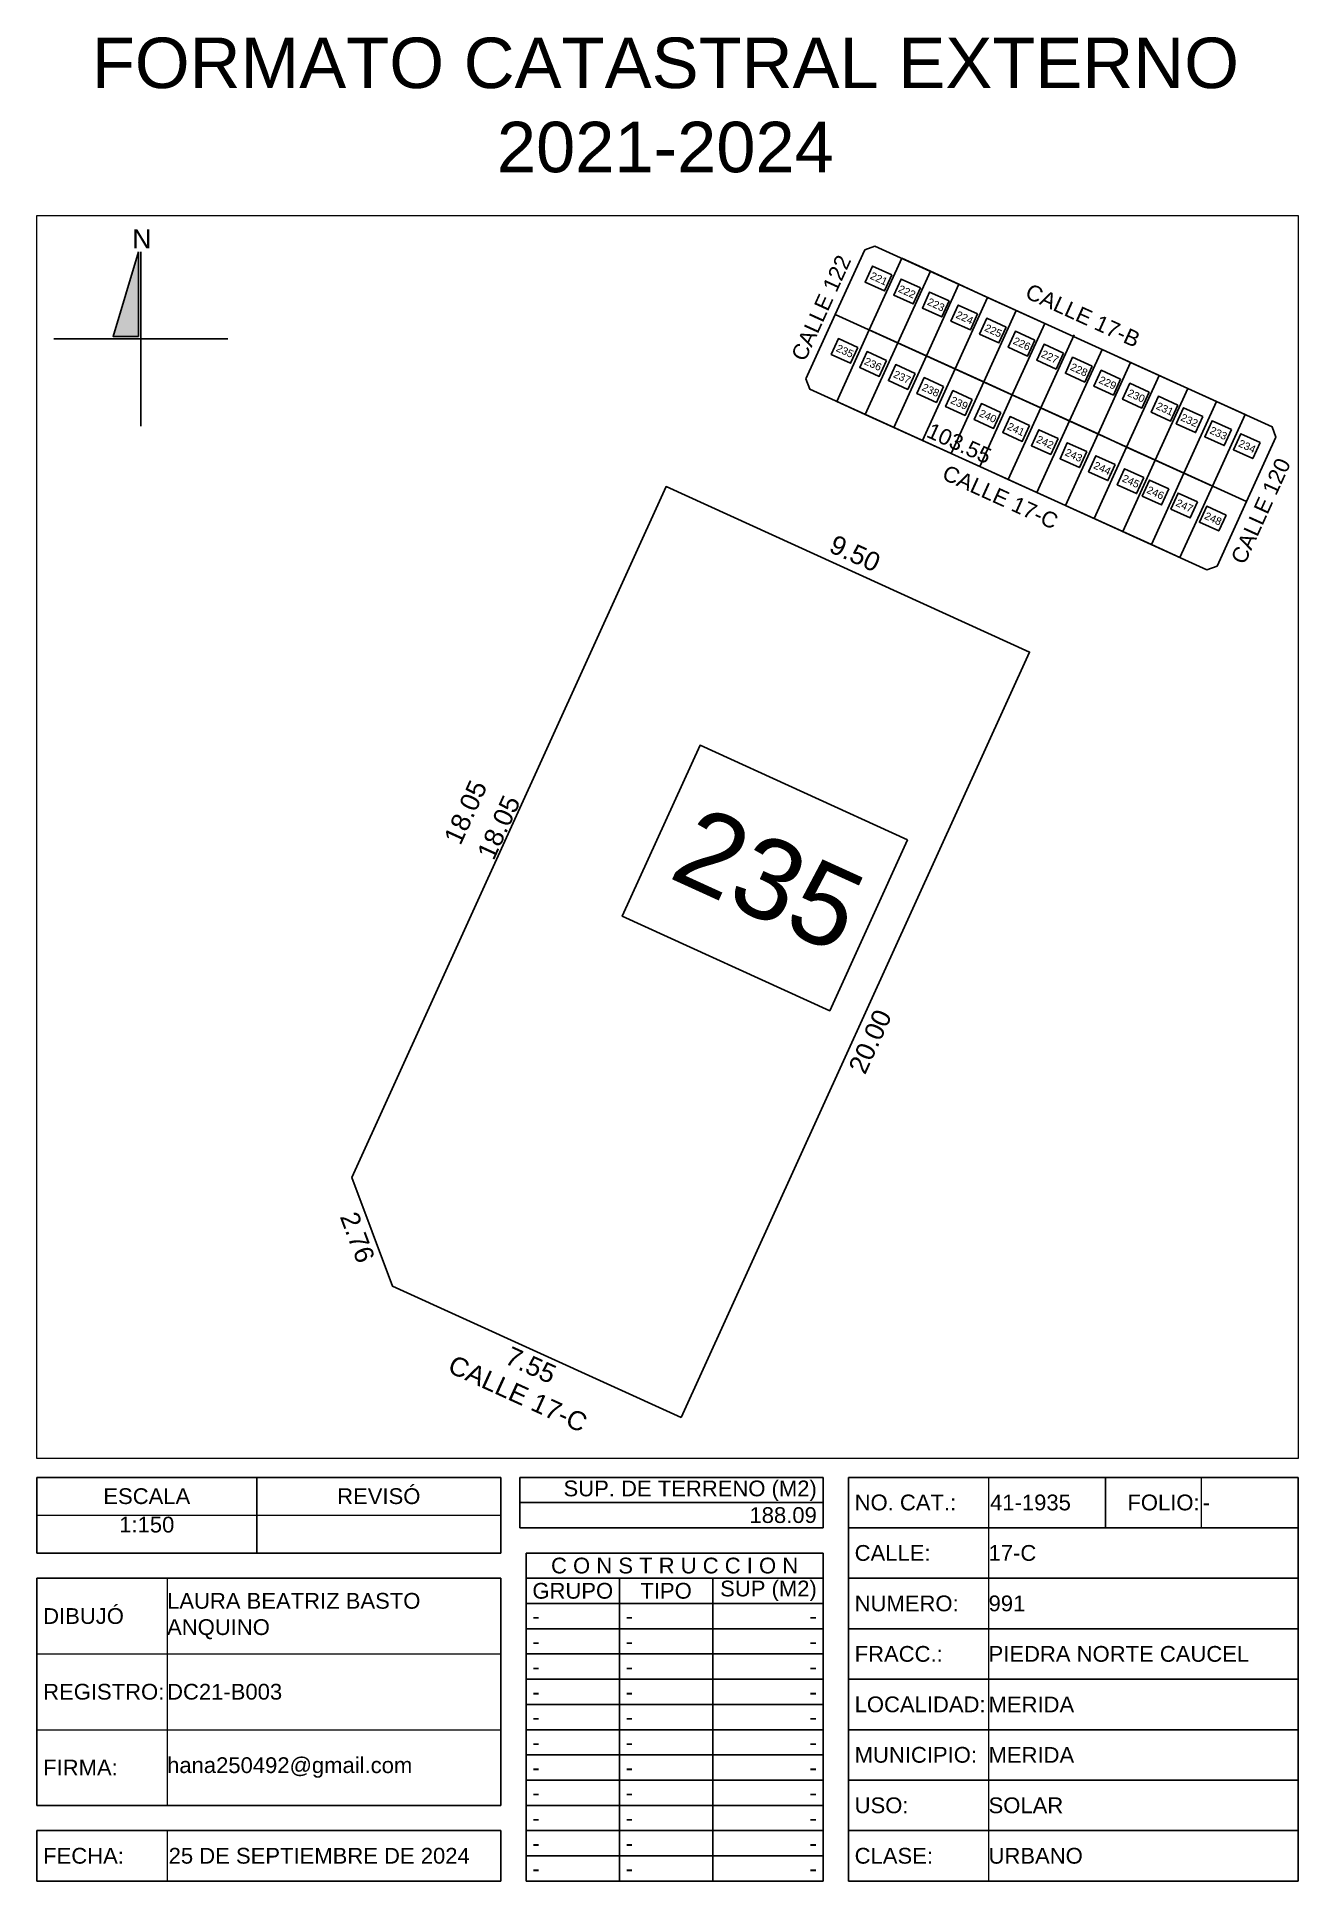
# Model space of a CAD drawing. Header units: inches. Extents: x 163.5 to 193.5, y 30.1 to 74.
import ezdxf
from ezdxf.enums import TextEntityAlignment as Align

# ---------------------------------------------------------------- set-up
doc = ezdxf.new("R2010")
doc.units = ezdxf.units.IN
doc.header["$MEASUREMENT"] = 0
doc.layers.add('_DIV LOTES', color=7, linetype='Continuous')
doc.styles.add('DATOS', font='arial.ttf')
doc.styles.add('Formato', font='arial.ttf')
doc.styles.add('Localizacion', font='arial.ttf')
doc.styles.get("Standard").update_dxf_attribs({"font": 'arial.ttf'})
doc.styles.add('Terreno', font='arial.ttf')
doc.dimstyles.new('T-100', dxfattribs={"dimscale": 0, "dimtxt": 0.45, "dimasz": 0.18, "dimexe": 0.18, "dimexo": 0.0625, "dimgap": 0.0905, "dimtad": 0, "dimzin": 1, "dimdsep": 46, "dimtxsty": 'Terreno', "dimblk": 'NONE', "dimcen": 0, "dimse1": 1, "dimse2": 1, "dimsd1": 1, "dimsd2": 1, "dimclrt": 256, "dimadec": 0, "dimazin": 0, "dimtfac": 1, "dimtix": 1, "dimtofl": 0, "dimtmove": 2, "dimatfit": 3, "dimldrblk": 'NONE', "dimfxl": 1, "dimtolj": 1, "dimarcsym": 0})
doc.dimstyles.new('U-100', dxfattribs={"dimscale": 0, "dimtxt": 0.375, "dimasz": 0.18, "dimexe": 0.18, "dimexo": 0.0625, "dimgap": 0.0905, "dimtad": 0, "dimzin": 1, "dimdsep": 46, "dimtxsty": 'Terreno', "dimblk": 'NONE', "dimcen": 0, "dimse1": 1, "dimse2": 1, "dimsd1": 1, "dimsd2": 1, "dimclrt": 256, "dimadec": 0, "dimazin": 0, "dimtfac": 1, "dimtix": 1, "dimtofl": 0, "dimtmove": 2, "dimatfit": 3, "dimldrblk": 'NONE', "dimfxl": 1, "dimtolj": 1, "dimarcsym": 0})

# ---------------------------------------------------------------- blocks, each defined once
blk = doc.blocks.new('*T4')
at = {"color": 0, "linetype": 'ByBlock', "lineweight": -2, "transparency": 16777216}
for p, q in [((0, 0), (11.036, 0)), ((0, 0), (0, -1.8)), ((5.23, 0), (5.23, -1.8)), ((11.036, 0), (11.036, -1.8)), ((0, -1.8), (11.036, -1.8))]:
    blk.add_line(p, q, dxfattribs=at)
at = {"layer": 'Defpoints', "color": 8, "linetype": 'ByBlock', "lineweight": 0, "transparency": 16777216}
blk.add_line((0, -0.9), (11.036, -0.9), dxfattribs=at)
at = {"color": 0, "lineweight": 18, "transparency": 16777216, "char_height": 0.375}
for s, insert, width, attachment_point in [('{\\C256;ESCALA}', (2.615, -0.45), 5.15762, 5), ('REVISÓ', (8.133, -0.45), 5.73486, 5), ('1:150', (2.615, -0.936), 5.15762, 2)]:
    blk.add_mtext(s, dxfattribs=dict(at, insert=insert, width=width, attachment_point=attachment_point))
blk = doc.blocks.new('*T5')
at = {"color": 0, "lineweight": -2, "transparency": 16777216}
for p, q in [((0, 0), (7.21, 0)), ((0, 0), (0, -0.6)), ((7.21, 0), (7.21, -0.6)), ((0, -0.6), (7.21, -0.6))]:
    blk.add_line(p, q, dxfattribs=at)
at = {"color": 0, "lineweight": 18, "transparency": 16777216, "insert": (7.06, -0.3), "char_height": 0.375, "width": 6.90975, "attachment_point": 6}
blk.add_mtext('188.09', dxfattribs=at)
blk = doc.blocks.new('*T6')
at = {"color": 0, "lineweight": -2, "transparency": 16777216}
for p, q in [((0, 0), (7.21, 0)), ((0, 0), (0, -0.6)), ((7.21, 0), (7.21, -0.6)), ((0, -0.6), (7.21, -0.6))]:
    blk.add_line(p, q, dxfattribs=at)
at = {"color": 0, "lineweight": 18, "transparency": 16777216, "insert": (7.06, -0.564), "char_height": 0.375, "width": 6.90975, "attachment_point": 9}
blk.add_mtext('{\\C256;  SUP. DE TERRENO (M2)   }', dxfattribs=at)
blk = doc.blocks.new('*T7')
at = {"color": 0, "lineweight": -2, "transparency": 16777216}
for p, q in [((0, 0), (3.336, 0)), ((0, 0), (0, -9.6)), ((0, -1.2), (3.336, -1.2)), ((0, -2.4), (3.336, -2.4)), ((0, -3.6), (3.336, -3.6)), ((0, -4.8), (3.336, -4.8)), ((0, -6), (3.336, -6)), ((0, -7.2), (3.336, -7.2)), ((0, -8.4), (3.336, -8.4)), ((0, -9.6), (3.336, -9.6))]:
    blk.add_line(p, q, dxfattribs=at)
at = {"layer": 'Defpoints', "color": 8, "linetype": 'ByBlock', "lineweight": 0, "transparency": 16777216}
blk.add_line((3.336, 0), (3.336, -9.6), dxfattribs=at)
at = {"color": 0, "lineweight": 18, "transparency": 16777216, "char_height": 0.375, "width": 3.03551, "attachment_point": 4, "style": 'Formato'}
for s, insert in [('NO. CAT.:', (0.15, -0.6)), ('CALLE:', (0.15, -1.8)), ('NUMERO:', (0.15, -3)), ('FRACC.:', (0.15, -4.2)), ('LOCALIDAD:', (0.15, -5.4)), ('MUNICIPIO:', (0.15, -6.6)), ('CLASE:', (0.15, -9))]:
    blk.add_mtext(s, dxfattribs=dict(at, insert=insert))
at = {"color": 0, "lineweight": 18, "transparency": 16777216, "insert": (0.15, -7.8), "char_height": 0.375, "width": 3.03551, "attachment_point": 4}
blk.add_mtext('USO:', dxfattribs=at)
blk = doc.blocks.new('*T8')
at = {"color": 0, "lineweight": -2, "transparency": 16777216}
for p, q in [((0, 0), (7.363, 0)), ((7.363, 0), (7.363, -8.4)), ((0, -1.2), (7.363, -1.2)), ((0, -2.4), (7.363, -2.4)), ((0, -3.6), (7.363, -3.6)), ((0, -4.8), (7.363, -4.8)), ((0, -6), (7.363, -6)), ((0, -7.2), (7.363, -7.2)), ((0, -8.4), (7.363, -8.4))]:
    blk.add_line(p, q, dxfattribs=at)
at = {"layer": 'Defpoints', "color": 8, "linetype": 'ByBlock', "lineweight": 0, "transparency": 16777216}
blk.add_line((0, 0), (0, -8.4), dxfattribs=at)
at = {"color": 0, "lineweight": 18, "transparency": 16777216, "char_height": 0.375, "width": 7.363, "attachment_point": 4}
for s, insert in [('17-C', (0, -0.6)), ('991', (0, -1.8)), ('PIEDRA NORTE CAUCEL', (0, -3)), ('MERIDA', (0, -4.2)), ('MERIDA', (0, -5.4)), ('SOLAR', (0, -6.6)), ('URBANO', (0, -7.8))]:
    blk.add_mtext(s, dxfattribs=dict(at, insert=insert))
blk = doc.blocks.new('*T9')
at = {"color": 0, "lineweight": -2, "transparency": 16777216}
for p, q in [((0, 0), (2.782, 0)), ((2.782, 0), (2.782, -1.2)), ((0, -1.2), (2.782, -1.2))]:
    blk.add_line(p, q, dxfattribs=at)
at = {"layer": 'Defpoints', "color": 8, "linetype": 'ByBlock', "lineweight": 0, "transparency": 16777216}
blk.add_line((0, 0), (0, -1.2), dxfattribs=at)
at = {"color": 0, "lineweight": 18, "transparency": 16777216, "insert": (0.036, -0.6), "char_height": 0.375, "width": 2.7103, "attachment_point": 4}
blk.add_mtext('41-1935', dxfattribs=at)
blk = doc.blocks.new('*T10')
at = {"color": 0, "lineweight": -2, "transparency": 16777216}
for p, q in [((0, 0), (2.273, 0)), ((0, 0), (0, -1.2)), ((0, -1.2), (2.273, -1.2))]:
    blk.add_line(p, q, dxfattribs=at)
at = {"layer": 'Defpoints', "color": 8, "linetype": 'ByBlock', "lineweight": 0, "transparency": 16777216}
blk.add_line((2.273, 0), (2.273, -1.2), dxfattribs=at)
at = {"color": 0, "lineweight": 18, "transparency": 16777216, "insert": (2.237, -0.6), "char_height": 0.375, "width": 2.2007, "attachment_point": 6}
blk.add_mtext(' FOLIO:', dxfattribs=at)
blk = doc.blocks.new('*T11')
at = {"color": 0, "lineweight": -2, "transparency": 16777216}
for p, q in [((0, 0), (2.308, 0)), ((2.308, 0), (2.308, -1.2)), ((0, -1.2), (2.308, -1.2))]:
    blk.add_line(p, q, dxfattribs=at)
at = {"layer": 'Defpoints', "color": 8, "linetype": 'ByBlock', "lineweight": 0, "transparency": 16777216}
blk.add_line((0, 0), (0, -1.2), dxfattribs=at)
at = {"color": 0, "lineweight": 18, "transparency": 16777216, "insert": (0.036, -0.6), "char_height": 0.375, "width": 2.236, "attachment_point": 4}
blk.add_mtext('-', dxfattribs=at)
blk = doc.blocks.new('*T12')
at = {"color": 0, "lineweight": -2, "transparency": 16777216}
for p, q in [((0, 0), (3.098, 0)), ((0, 0), (0, -1.2)), ((0, -1.2), (3.098, -1.2))]:
    blk.add_line(p, q, dxfattribs=at)
at = {"layer": 'Defpoints', "color": 8, "linetype": 'ByBlock', "lineweight": 0, "transparency": 16777216}
blk.add_line((3.098, 0), (3.098, -1.2), dxfattribs=at)
at = {"color": 0, "lineweight": 18, "transparency": 16777216, "insert": (0.15, -0.6), "char_height": 0.375, "width": 2.79829, "attachment_point": 4}
blk.add_mtext('{\\C256;FECHA:}', dxfattribs=at)
blk = doc.blocks.new('*T13')
at = {"color": 0, "lineweight": -2, "transparency": 16777216}
for p, q in [((0, 0), (7.938, 0)), ((7.938, 0), (7.938, -1.2)), ((0, -1.2), (7.938, -1.2))]:
    blk.add_line(p, q, dxfattribs=at)
at = {"layer": 'Defpoints', "color": 8, "linetype": 'ByBlock', "lineweight": 0, "transparency": 16777216}
blk.add_line((0, 0), (0, -1.2), dxfattribs=at)
at = {"color": 0, "lineweight": 18, "transparency": 16777216, "insert": (0.036, -0.6), "char_height": 0.375, "width": 7.86619, "attachment_point": 4}
blk.add_mtext('{\\C256;25 DE SEPTIEMBRE DE 2024}', dxfattribs=at)
blk = doc.blocks.new('*T14')
at = {"color": 0, "lineweight": -2, "transparency": 16777216}
for p, q in [((0, 0), (7.065, 0)), ((0, 0), (0, -7.8)), ((7.065, 0), (7.065, -7.8)), ((0, -0.6), (7.065, -0.6)), ((2.22, -0.6), (2.22, -7.8)), ((4.44, -0.6), (4.44, -7.8)), ((0, -1.2), (7.065, -1.2)), ((0, -1.8), (7.065, -1.8)), ((0, -2.4), (7.065, -2.4)), ((0, -3), (7.065, -3)), ((0, -3.6), (7.065, -3.6)), ((0, -4.2), (7.065, -4.2)), ((0, -4.8), (7.065, -4.8)), ((0, -5.4), (7.065, -5.4)), ((0, -6), (7.065, -6)), ((0, -6.6), (7.065, -6.6)), ((0, -7.2), (7.065, -7.2)), ((0, -7.8), (7.065, -7.8))]:
    blk.add_line(p, q, dxfattribs=at)
at = {"color": 0, "lineweight": 18, "transparency": 16777216, "char_height": 0.375}
for s, insert, width, attachment_point in [('{\\C256;C O N S T R U C C I O N}', (3.532, -0.3), 7.065, 5), ('GRUPO', (1.11, -0.9), 2.22, 5), ('TIPO', (3.33, -0.9), 2.22, 5), ('SUP (M2)', (6.915, -0.9), 2.325, 6), ('-', (0.15, -1.5), 1.92, 4), ('-', (2.37, -1.5), 1.92, 4), ('-', (0.15, -2.1), 1.92, 4), ('-', (2.37, -2.1), 1.92, 4), ('-', (0.15, -2.7), 1.92, 4), ('-', (2.37, -2.7), 1.92, 4), ('-', (0.15, -3.3), 1.92, 4), ('-', (2.37, -3.3), 1.92, 4), ('-', (0.15, -3.9), 1.92, 4), ('-', (2.37, -3.9), 1.92, 4), ('-', (0.15, -4.5), 1.92, 4), ('-', (2.37, -4.5), 1.92, 4), ('-', (0.15, -5.1), 1.92, 4), ('-', (2.37, -5.1), 1.92, 4), ('-', (0.15, -5.7), 1.92, 4), ('-', (2.37, -5.7), 1.92, 4), ('-', (0.15, -6.3), 1.92, 4), ('-', (2.37, -6.3), 1.92, 4), ('-', (0.15, -6.9), 1.92, 4), ('-', (2.37, -6.9), 1.92, 4), ('-', (0.15, -7.5), 1.92, 4), ('-', (2.37, -7.5), 1.92, 4), ('-', (6.915, -7.5), 2.325, 6)]:
    blk.add_mtext(s, dxfattribs=dict(at, insert=insert, width=width, attachment_point=attachment_point))
at = {"color": 0, "lineweight": 18, "transparency": 16777216, "char_height": 0.375, "width": 2.325, "attachment_point": 6, "style": 'Formato'}
for insert in [(6.915, -1.5), (6.915, -2.1), (6.915, -2.7), (6.915, -3.3), (6.915, -3.9), (6.915, -4.5), (6.915, -5.1), (6.915, -5.7), (6.915, -6.3), (6.915, -6.9)]:
    blk.add_mtext('-', dxfattribs=dict(at, insert=insert))
blk = doc.blocks.new('*T15')
at = {"color": 0, "lineweight": -2, "transparency": 16777216}
for p, q in [((0, 0), (11.036, 0)), ((0, 0), (0, -5.4)), ((11.036, 0), (11.036, -5.4)), ((0, -5.4), (11.036, -5.4))]:
    blk.add_line(p, q, dxfattribs=at)
at = {"layer": 'Defpoints', "color": 8, "linetype": 'ByBlock', "lineweight": 0, "transparency": 16777216}
for p, q in [((3.098, 0), (3.098, -5.4)), ((0, -1.8), (11.036, -1.8)), ((0, -3.6), (11.036, -3.6))]:
    blk.add_line(p, q, dxfattribs=at)
at = {"color": 0, "lineweight": 18, "transparency": 16777216, "char_height": 0.375, "width": 7.93819, "attachment_point": 4, "style": 'Formato'}
for s, insert in [('LAURA BEATRIZ BASTO ANQUINO', (3.098, -0.9)), ('DC21-B003', (3.098, -2.7)), ('hana250492@gmail.com', (3.098, -4.5))]:
    blk.add_mtext(s, dxfattribs=dict(at, insert=insert))
at = {"color": 0, "lineweight": 18, "transparency": 16777216, "char_height": 0.375, "width": 2.79829, "attachment_point": 4}
for s, insert in [('DIBUJÓ', (0.15, -0.9)), ('REGISTRO:', (0.15, -2.7)), ('FIRMA:', (0.15, -4.5))]:
    blk.add_mtext(s, dxfattribs=dict(at, insert=insert))
blk = doc.blocks.new('Norte')
blk.add_hatch(color=256).paths.add_polyline_path([(2254.291, 2179.168), (2254.691, 2179.168), (2254.691, 2180.508)])
for p, q in [((2254.731, 2180.508), (2254.731, 2177.748)), ((2253.351, 2179.128), (2256.111, 2179.128))]:
    blk.add_line(p, q)
blk.add_lwpolyline([(2254.691, 2180.508), (2254.291, 2179.168), (2254.691, 2179.168)], close=True)
at = {"insert": (2254.595, 2180.866), "char_height": 0.3, "width": 0.27128, "attachment_point": 1, "style": 'Localizacion'}
blk.add_mtext('N', dxfattribs=at)
blk = doc.blocks.new('*D19')
at = {"layer": 'Defpoints', "color": 0, "transparency": 16777216}
for p in [(183.209, 68.924), (181.476, 66.007), (181.811, 65.854)]:
    blk.add_point(p, dxfattribs=at)
at = {"transparency": 16777216, "insert": (182.174, 67.542), "char_height": 0.375, "attachment_point": 5, "rotation": 65.528, "style": 'Terreno'}
blk.add_mtext('\\A1;CALLE 122', dxfattribs=at)
blk = doc.blocks.new('_None')
blk = doc.blocks.new('*D20')
at = {"layer": 'Defpoints', "color": 0, "transparency": 16777216}
for p in [(183.676, 69.511), (183.45, 69.014), (192.897, 64.715)]:
    blk.add_point(p, dxfattribs=at)
at = {"transparency": 16777216, "insert": (188.399, 67.361), "char_height": 0.375, "attachment_point": 5, "rotation": 335.528, "style": 'Terreno'}
blk.add_mtext('\\A1;CALLE 17-B', dxfattribs=at)
blk = doc.blocks.new('*D21')
at = {"layer": 'Defpoints', "color": 0, "transparency": 16777216}
for p in [(181.902, 65.613), (191.349, 61.313), (191.158, 60.894)]:
    blk.add_point(p, dxfattribs=at)
at = {"transparency": 16777216, "insert": (186.435, 63.044), "char_height": 0.375, "attachment_point": 5, "rotation": 335.528, "style": 'Terreno'}
blk.add_mtext('\\A1;CALLE 17-C', dxfattribs=at)
blk = doc.blocks.new('*D22')
at = {"layer": 'Defpoints', "color": 0, "transparency": 16777216}
for p in [(192.935, 64.359), (193.303, 64.192), (191.59, 61.404)]:
    blk.add_point(p, dxfattribs=at)
at = {"transparency": 16777216, "insert": (192.631, 62.714), "char_height": 0.375, "attachment_point": 5, "rotation": 65.528, "style": 'Terreno'}
blk.add_mtext('\\A1;CALLE 120', dxfattribs=at)
blk = doc.blocks.new('*D23')
at = {"layer": 'Defpoints', "color": 0, "transparency": 16777216}
for p in [(181.902, 65.613), (190.19, 62.275), (190.027, 61.915)]:
    blk.add_point(p, dxfattribs=at)
at = {"transparency": 16777216, "insert": (185.456, 64.323), "char_height": 0.375, "attachment_point": 5, "rotation": 335.528, "style": 'Terreno'}
blk.add_mtext('\\A1;103.55', dxfattribs=at)
blk = doc.blocks.new('*D25')
at = {"layer": 'Defpoints', "color": 0, "transparency": 16777216}
for p in [(178.245, 63.406), (178.486, 63.296), (171.008, 46.868)]:
    blk.add_point(p, dxfattribs=at)
at = {"transparency": 16777216, "insert": (174.506, 55.191), "char_height": 0.45, "attachment_point": 5, "rotation": 65.528, "style": 'Terreno'}
blk.add_mtext('\\A1;18.05', dxfattribs=at)
blk = doc.blocks.new('*D26')
at = {"layer": 'Defpoints', "color": 0, "transparency": 16777216}
for p in [(170.658, 46.737), (171.008, 46.868), (171.975, 44.285)]:
    blk.add_point(p, dxfattribs=at)
at = {"transparency": 16777216, "insert": (171.142, 45.445), "char_height": 0.45, "attachment_point": 5, "rotation": 290.528, "style": 'Terreno'}
blk.add_mtext('\\A1;2.76', dxfattribs=at)
blk = doc.blocks.new('*D27')
at = {"layer": 'Defpoints', "color": 0, "transparency": 16777216}
for p in [(171.832, 43.971), (171.975, 44.285), (178.847, 41.158)]:
    blk.add_point(p, dxfattribs=at)
at = {"transparency": 16777216, "insert": (175.268, 42.407), "char_height": 0.45, "attachment_point": 5, "rotation": 335.528, "style": 'Terreno'}
blk.add_mtext('\\A1;7.55', dxfattribs=at)
blk = doc.blocks.new('*D28')
at = {"layer": 'Defpoints', "color": 0, "transparency": 16777216}
for p in [(187.132, 59.361), (178.847, 41.158), (179.197, 40.998)]:
    blk.add_point(p, dxfattribs=at)
at = {"transparency": 16777216, "insert": (183.34, 50.1), "char_height": 0.45, "attachment_point": 5, "rotation": 65.528, "style": 'Terreno'}
blk.add_mtext('\\A1;20.00', dxfattribs=at)
blk = doc.blocks.new('*D29')
at = {"layer": 'Defpoints', "color": 0, "transparency": 16777216}
for p in [(178.486, 63.296), (187.302, 59.735), (187.132, 59.361)]:
    blk.add_point(p, dxfattribs=at)
at = {"transparency": 16777216, "insert": (182.979, 61.703), "char_height": 0.45, "attachment_point": 5, "rotation": 335.528, "style": 'Terreno'}
blk.add_mtext('\\A1;9.50', dxfattribs=at)
blk = doc.blocks.new('*D30')
at = {"layer": 'Defpoints', "color": 0, "transparency": 16777216}
for p in [(171.975, 44.285), (171.522, 43.289), (178.847, 41.158)]:
    blk.add_point(p, dxfattribs=at)
at = {"transparency": 16777216, "insert": (174.958, 41.725), "char_height": 0.45, "attachment_point": 5, "rotation": 335.528, "style": 'Terreno'}
blk.add_mtext('\\A1;CALLE 17-C', dxfattribs=at)
blk = doc.blocks.new('*D31')
at = {"layer": 'Defpoints', "color": 0, "transparency": 16777216}
for p in [(177.455, 63.765), (178.486, 63.296), (171.008, 46.868)]:
    blk.add_point(p, dxfattribs=at)
at = {"transparency": 16777216, "insert": (173.716, 55.551), "char_height": 0.45, "attachment_point": 5, "rotation": 65.528, "style": 'Terreno'}
blk.add_mtext('\\A1;18.05', dxfattribs=at)

msp = doc.modelspace()

# ---------------------------------------------------------------- linework, layer by layer
msp.add_line((187.399, 65.164), (188.189, 66.899))
at = {"lineweight": 18}
msp.add_lwpolyline([(163.518, 69.739), (193.518, 69.739), (193.518, 40.189), (163.518, 40.189)], close=True, dxfattribs=at)
at = {"layer": '_DIV LOTES'}
for points in [[(183.209, 68.924), (182.51, 67.389), (192.289, 62.939), (192.987, 64.473), (192.897, 64.715), (183.45, 69.014)], [(183.209, 68.924), (182.51, 67.389), (192.289, 62.939), (192.987, 64.473), (192.897, 64.715), (183.45, 69.014)], [(183.854, 68.327), (183.393, 68.537), (183.22, 68.157), (183.682, 67.947)], [(183.998, 66.712), (183.318, 67.022), (184.092, 68.722), (184.772, 68.413)], [(184.678, 66.402), (183.998, 66.712), (184.772, 68.413), (185.452, 68.103)], [(184.535, 68.017), (184.074, 68.227), (183.901, 67.847), (184.362, 67.638)], [(185.359, 66.093), (184.678, 66.402), (185.452, 68.103), (186.133, 67.793)], [(185.215, 67.708), (184.754, 67.917), (184.581, 67.538), (185.042, 67.328)], [(185.895, 67.398), (185.434, 67.608), (185.261, 67.228), (185.722, 67.018)], [(186.039, 65.783), (185.359, 66.093), (186.133, 67.793), (186.813, 67.484)], [(181.811, 65.854), (182.51, 67.389), (192.289, 62.939), (191.59, 61.404), (191.349, 61.313), (181.902, 65.613)], [(181.811, 65.854), (182.51, 67.389), (192.289, 62.939), (191.59, 61.404), (191.349, 61.313), (181.902, 65.613)], [(186.576, 67.088), (186.114, 67.298), (185.942, 66.919), (186.403, 66.709)], [(186.719, 65.473), (186.039, 65.783), (186.813, 67.484), (187.493, 67.174)], [(183.046, 66.605), (182.585, 66.814), (182.413, 66.435), (182.874, 66.225)], [(183.998, 66.712), (183.318, 67.022), (182.544, 65.321), (183.224, 65.011)], [(184.678, 66.402), (183.998, 66.712), (183.224, 65.011), (183.904, 64.702)], [(187.256, 66.779), (186.795, 66.989), (186.622, 66.609), (187.083, 66.399)], [(187.936, 66.469), (187.475, 66.679), (187.302, 66.299), (187.763, 66.089)], [(183.727, 66.295), (183.266, 66.505), (183.093, 66.125), (183.554, 65.915)], [(185.359, 66.093), (184.678, 66.402), (183.904, 64.702), (184.585, 64.392)], [(188.616, 66.16), (188.155, 66.369), (187.982, 65.99), (188.444, 65.78)], [(188.76, 64.545), (188.08, 64.854), (188.854, 66.555), (189.534, 66.245)], [(189.44, 64.235), (188.76, 64.545), (189.534, 66.245), (190.214, 65.936)], [(184.407, 65.985), (183.946, 66.195), (183.773, 65.816), (184.234, 65.606)], [(185.087, 65.676), (184.626, 65.886), (184.453, 65.506), (184.914, 65.296)], [(186.039, 65.783), (185.359, 66.093), (184.585, 64.392), (185.265, 64.082)], [(186.719, 65.473), (186.039, 65.783), (185.265, 64.082), (185.945, 63.773)], [(189.297, 65.85), (188.835, 66.06), (188.663, 65.68), (189.124, 65.47)], [(190.12, 63.925), (189.44, 64.235), (190.214, 65.936), (190.895, 65.626)], [(185.768, 65.366), (185.306, 65.576), (185.134, 65.196), (185.595, 64.986)], [(187.399, 65.164), (186.719, 65.473), (185.945, 63.773), (186.625, 63.463)], [(189.977, 65.54), (189.516, 65.75), (189.343, 65.37), (189.804, 65.161)], [(190.657, 65.231), (190.196, 65.441), (190.023, 65.061), (190.484, 64.851)], [(190.801, 63.616), (190.12, 63.925), (190.895, 65.626), (191.575, 65.316)], [(186.448, 65.056), (185.987, 65.266), (185.814, 64.887), (186.275, 64.677)], [(187.128, 64.747), (186.667, 64.957), (186.494, 64.577), (186.955, 64.367)], [(188.08, 64.854), (187.399, 65.164), (186.625, 63.463), (187.306, 63.154)], [(191.252, 64.96), (190.791, 65.17), (190.618, 64.79), (191.08, 64.58)], [(191.481, 63.306), (190.801, 63.616), (191.575, 65.316), (192.255, 65.007)], [(187.808, 64.437), (187.347, 64.647), (187.174, 64.267), (187.636, 64.058)], [(188.76, 64.545), (188.08, 64.854), (187.306, 63.154), (187.986, 62.844)], [(189.44, 64.235), (188.76, 64.545), (187.986, 62.844), (188.666, 62.534)], [(191.933, 64.65), (191.471, 64.86), (191.299, 64.48), (191.76, 64.27)], [(192.613, 64.341), (192.152, 64.55), (191.979, 64.171), (192.44, 63.961)], [(188.489, 64.128), (188.027, 64.338), (187.855, 63.958), (188.316, 63.748)], [(189.169, 63.818), (188.708, 64.028), (188.535, 63.648), (188.996, 63.438)], [(190.12, 63.925), (189.44, 64.235), (188.666, 62.534), (189.346, 62.225)], [(189.849, 63.508), (189.388, 63.718), (189.215, 63.339), (189.676, 63.129)], [(190.801, 63.616), (190.12, 63.925), (189.346, 62.225), (190.027, 61.915)], [(191.481, 63.306), (190.801, 63.616), (190.027, 61.915), (190.707, 61.606)], [(190.444, 63.237), (189.983, 63.447), (189.81, 63.068), (190.272, 62.858)], [(191.125, 62.928), (190.664, 63.138), (190.491, 62.758), (190.952, 62.548)], [(191.805, 62.618), (191.344, 62.828), (191.171, 62.448), (191.632, 62.239)], [(184.228, 54.898), (179.292, 57.144), (177.443, 53.08), (182.379, 50.834)]]:
    msp.add_lwpolyline(points, close=True, dxfattribs=at)
msp.add_lwpolyline([(178.847, 41.158), (171.975, 44.285), (171.008, 46.868), (178.486, 63.296), (187.132, 59.361), (178.847, 41.158)], dxfattribs=at)

# ---------------------------------------------------------------- block references
at = {"lineweight": 25, "xscale": 1.5, "yscale": 1.5, "zscale": 1.5}
msp.add_blockref('Norte', (-3216.104, -3201.888), dxfattribs=at)
for name, p in [('*T4', (163.518, 39.739)), ('*T6', (175.01, 39.739)), ('*T7', (182.82, 39.739)), ('*T9', (186.155, 39.739)), ('*T10', (188.938, 39.739)), ('*T11', (191.21, 39.739)), ('*T5', (175.01, 39.139)), ('*T8', (186.155, 38.539)), ('*T14', (175.155, 37.939)), ('*T15', (163.518, 37.339)), ('*T12', (163.518, 31.339)), ('*T13', (166.617, 31.339))]:
    msp.add_blockref(name, p)

# ---------------------------------------------------------------- texts
at = {"lineweight": 18, "insert": (178.468, 72.36), "char_height": 1.2, "width": 31.23058, "attachment_point": 5, "style": 'Formato'}
msp.add_mtext('\\A1;FORMATO CATASTRAL EXTERNO 2021-2024', dxfattribs=at)
at = {"layer": '_DIV LOTES', "style": 'DATOS'}
for s, height, p in [('221', 0.1788, (183.547, 68.239)), ('222', 0.1788, (184.215, 67.928)), ('223', 0.1788, (184.907, 67.62)), ('224', 0.1788, (185.587, 67.311)), ('225', 0.1788, (186.268, 67.001)), ('235', 0.1788, (182.739, 66.517)), ('226', 0.1788, (186.948, 66.691)), ('236', 0.1788, (183.407, 66.206)), ('227', 0.1788, (187.616, 66.38)), ('228', 0.1788, (188.308, 66.072)), ('237', 0.1788, (184.099, 65.898)), ('229', 0.1788, (188.989, 65.762)), ('238', 0.1788, (184.779, 65.588)), ('239', 0.1788, (185.46, 65.279)), ('230', 0.1788, (189.669, 65.453)), ('240', 0.1788, (186.14, 64.969)), ('231', 0.1788, (190.349, 65.143)), ('232', 0.1788, (190.933, 64.87)), ('241', 0.1788, (186.808, 64.658)), ('242', 0.1788, (187.5, 64.35)), ('233', 0.1788, (191.625, 64.563)), ('243', 0.1788, (188.181, 64.04)), ('234', 0.1788, (192.305, 64.253)), ('244', 0.1788, (188.861, 63.731)), ('245', 0.1788, (189.541, 63.421)), ('246', 0.1788, (190.125, 63.148)), ('247', 0.1788, (190.817, 62.84)), ('248', 0.1788, (191.497, 62.531)), ('235', 1.9136, (180.932, 53.961))]:
    msp.add_text(s, height=height, rotation=335.528, dxfattribs=at).set_placement(p, align=Align.MIDDLE_CENTER)

# ---------------------------------------------------------------- dimensions: what is measured, and where the dimension line sits
for p1, p2, distance, text, dimstyle, picture, middle in [((192.897, 64.715), (183.45, 69.014), -0.545, 'CALLE 17-B', 'U-100', '*D20', (188.399, 67.361)), ((183.209, 68.924), (181.811, 65.854), -0.369, 'CALLE 122', 'U-100', '*D19', (182.174, 67.542)), ((181.902, 65.613), (191.349, 61.313), -0.46, 'CALLE 17-C', 'U-100', '*D21', (186.435, 63.044)), ((191.59, 61.404), (192.935, 64.359), -0.404, 'CALLE 120', 'U-100', '*D22', (192.631, 62.714)), ((178.847, 41.158), (171.975, 44.285), 1.095, 'CALLE 17-C', 'T-100', '*D30', (174.958, 41.725))]:
    dim = msp.add_aligned_dim(p1=p1, p2=p2, distance=distance, text=text, dimstyle=dimstyle, override={"dimscale": 1})
    dim.commit()
    dim.dimension.update_dxf_attribs({"geometry": picture, "text_midpoint": middle})
dim = msp.add_linear_dim(base=(190.19, 62.275), p1=(181.902, 65.613), p2=(190.027, 61.915), angle=335.528, text='103.55', dimstyle='U-100', override={"dimscale": 1})
dim.commit()
dim.dimension.update_dxf_attribs({"geometry": '*D23', "text_midpoint": (185.456, 64.323), "dimtype": 161})
for p1, p2, distance, picture, middle in [((171.008, 46.868), (178.486, 63.296), 1.132, '*D31', (173.716, 55.551)), ((171.008, 46.868), (178.486, 63.296), 0.264, '*D25', (174.506, 55.191)), ((178.486, 63.296), (187.132, 59.361), 0.411, '*D29', (182.979, 61.703)), ((187.132, 59.361), (178.847, 41.158), 0.385, '*D28', (183.34, 50.1)), ((171.975, 44.285), (171.008, 46.868), 0.374, '*D26', (171.142, 45.445)), ((178.847, 41.158), (171.975, 44.285), 0.345, '*D27', (175.268, 42.407))]:
    dim = msp.add_aligned_dim(p1=p1, p2=p2, distance=distance, dimstyle='T-100', override={"dimscale": 1})
    dim.commit()
    dim.dimension.update_dxf_attribs({"geometry": picture, "text_midpoint": middle})

doc.saveas('drawing.dxf')
